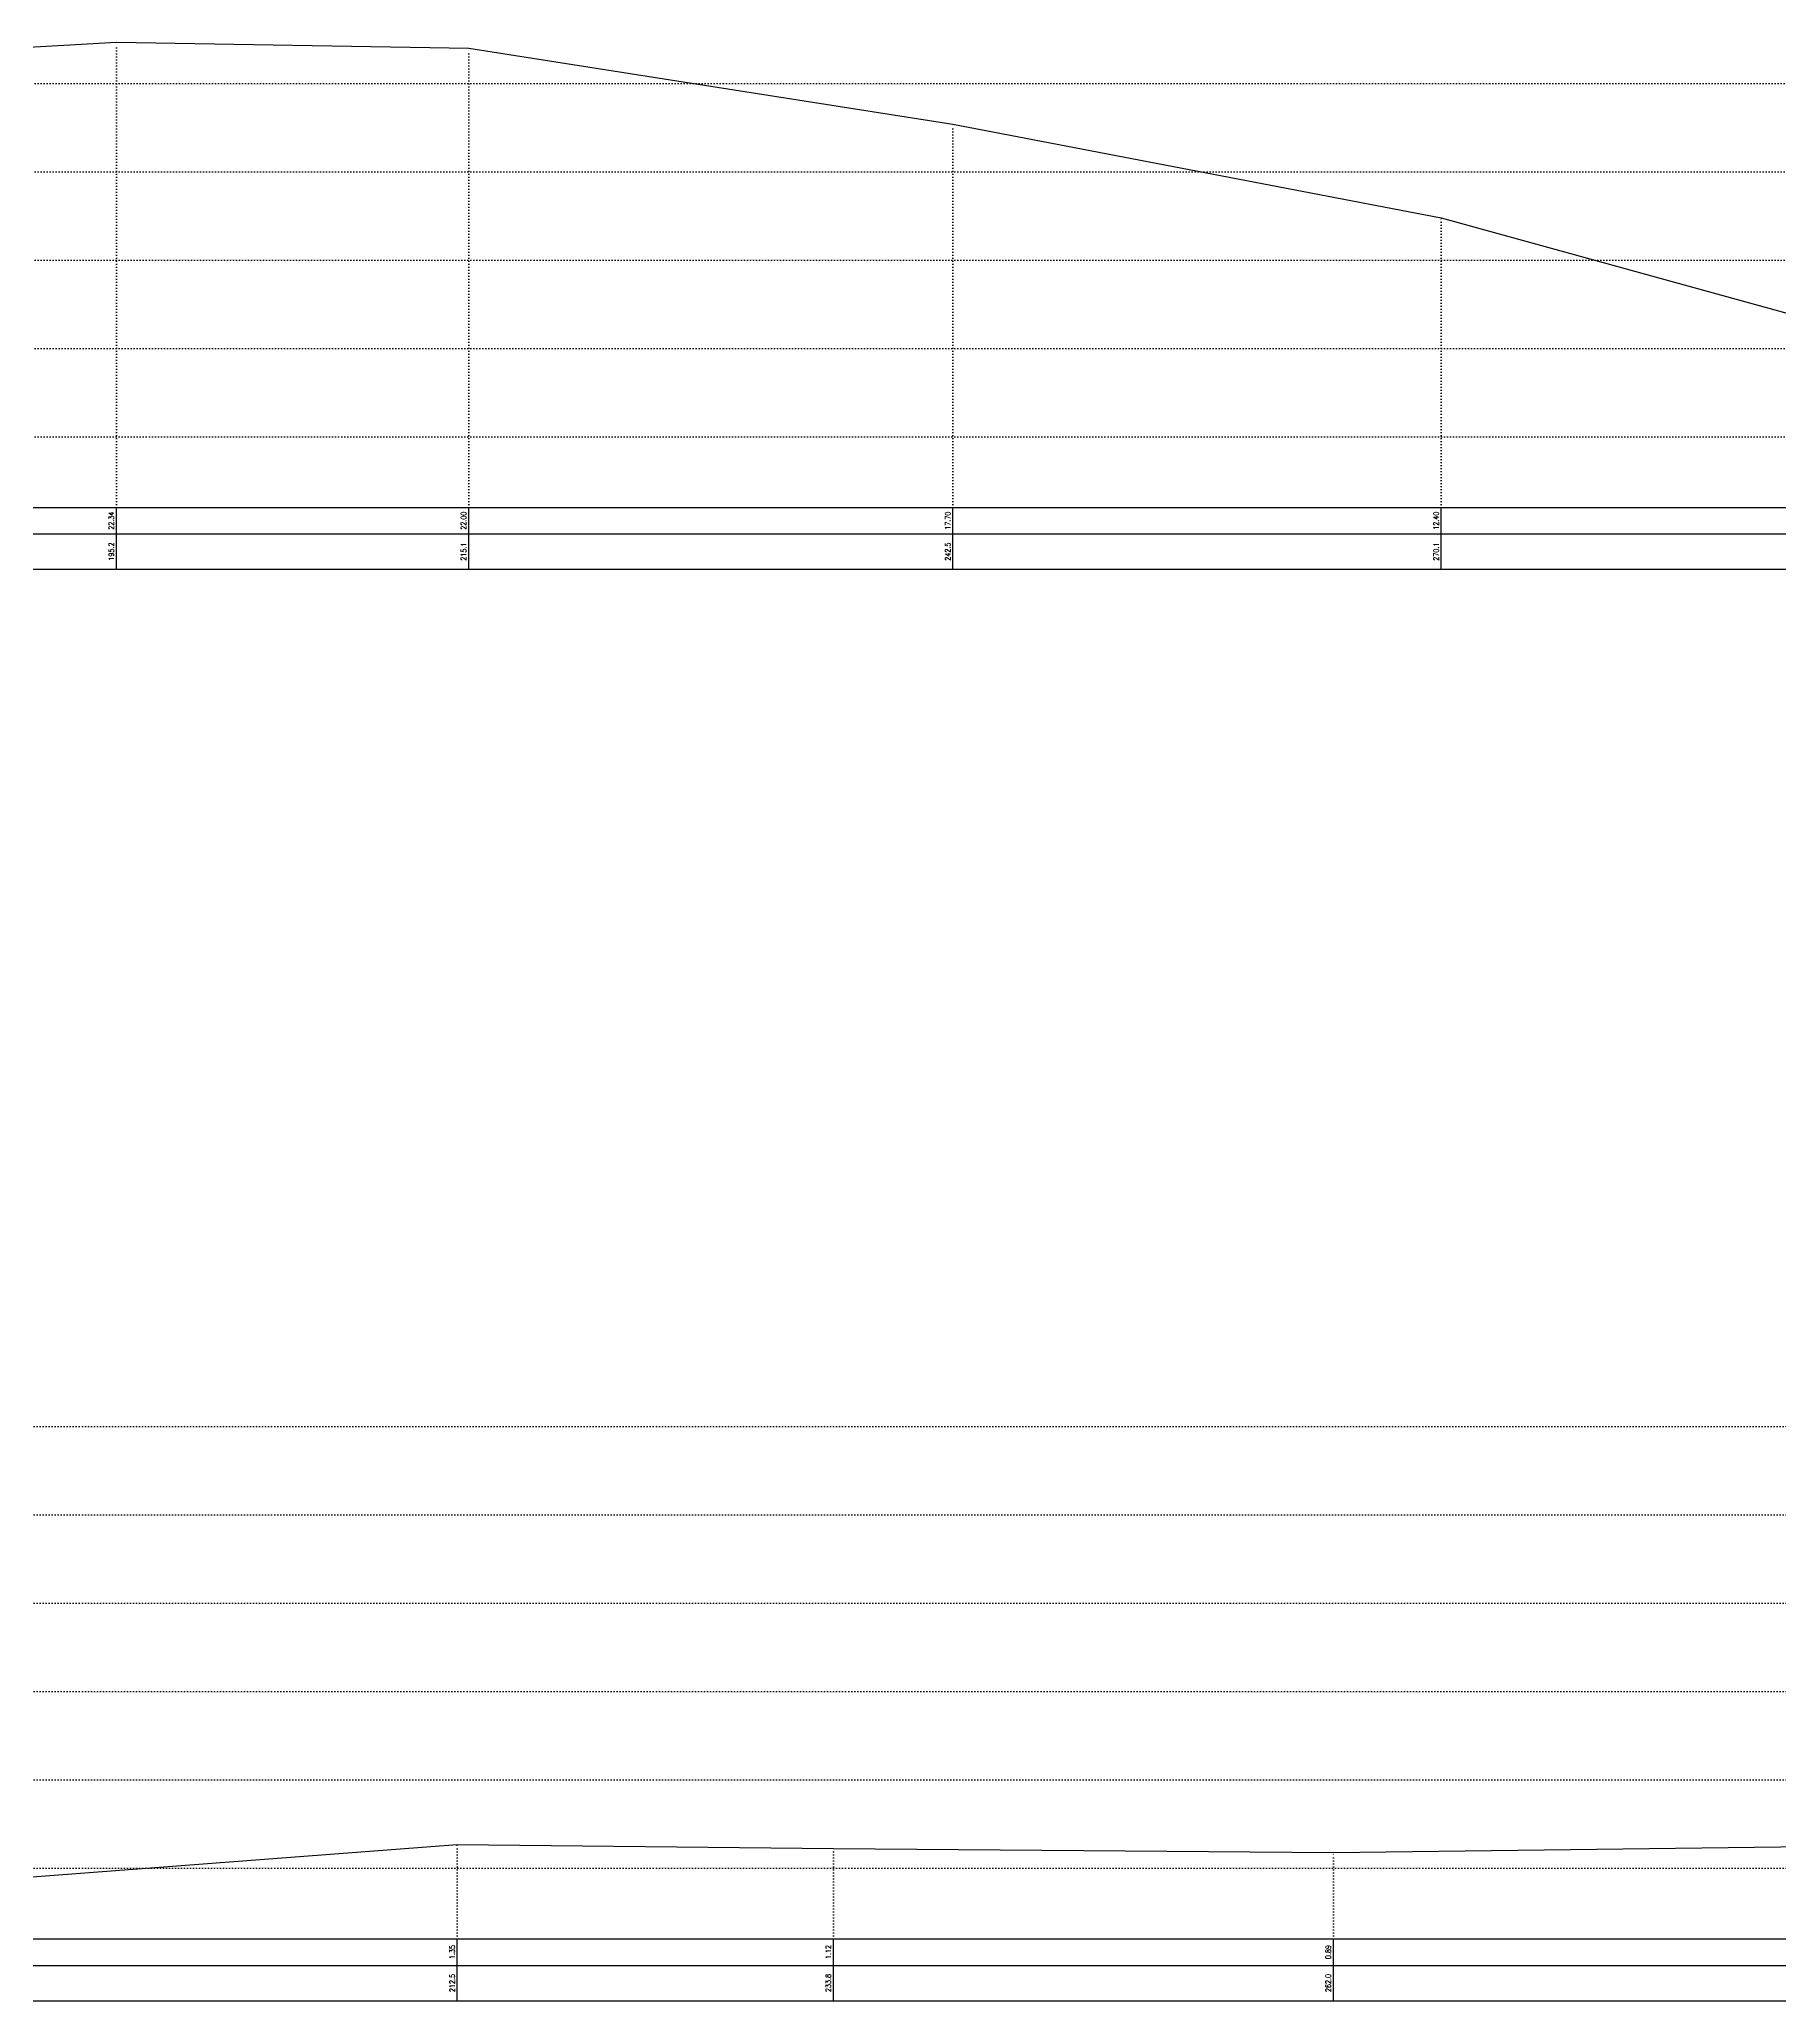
# Model space of a CAD drawing. Extents: x 391414 to 399140, y 3188456 to 3193760.
# Drawn here: x 393368 to 394353, y 3188456 to 3189566 of the extents above; entities that cross this region are included whole.
import ezdxf
from ezdxf.enums import TextEntityAlignment as Align

# ---------------------------------------------------------------- set-up
doc = ezdxf.new("R2010")
doc.units = 0
doc.linetypes.add('X4', pattern=[1.6, 0, -1.6])
for name, color, linetype in [('DMX', 1, 'CONTINUOUS'), ('zdm1', 2, 'CONTINUOUS'), ('ZDMT5', 3, 'CONTINUOUS')]:
    doc.layers.add(name, color=color, linetype=linetype)
doc.styles.add('HZ', font='rs.shx', dxfattribs={"width": 0.8, "bigfont": 'hztxt.shx'})

msp = doc.modelspace()

# ---------------------------------------------------------------- linework, layer by layer
at = {"layer": 'DMX', "linetype": 'Continuous', "flags": 128}
for points in [[(391460, 3189566.5), (391534.8, 3189548.5), (392397.7, 3189547.5), (392746.6, 3189527), (393412, 3189564.9), (393611.3, 3189561.5), (393885.2, 3189518.5), (394161.4, 3189465.5), (394379.6, 3189405.2), (394660.2, 3189380.3), (395019.9, 3189348), (395300.4, 3189341.1), (395580.9, 3189332.7)], [(391479.9, 3188764.6), (391595.6, 3188762.4), (392006.4, 3188765.4), (392299.8, 3188672.4), (392544.9, 3188577.1), (392685, 3188569.6), (392827.7, 3188561.1), (393039.2, 3188547.7), (393322, 3188523.3), (393604.8, 3188544.8), (393817.6, 3188542.6), (394100.4, 3188540.3), (394383.3, 3188543.9), (394594.7, 3188547), (394877.6, 3188549), (395090.3, 3188558.7), (395301.8, 3188565.6), (395444.5, 3188579.1)]]:
    msp.add_lwpolyline(points, dxfattribs=at)
at = {"layer": 'zdm1', "linetype": 'X4'}
for p, q in [((391445, 3189541.5), (399139.6, 3189541.5)), ((391445, 3189491.5), (399139.6, 3189491.5)), ((391445, 3189441.5), (399139.6, 3189441.5)), ((391445, 3189391.5), (399139.6, 3189391.5)), ((391445, 3189341.5), (399139.6, 3189341.5)), ((391464.9, 3188781.4), (396920.8, 3188781.4)), ((391464.9, 3188731.4), (396920.8, 3188731.4)), ((391464.9, 3188681.4), (396920.8, 3188681.4)), ((391464.9, 3188631.4), (396920.8, 3188631.4)), ((391464.9, 3188581.4), (396920.8, 3188581.4)), ((391464.9, 3188531.4), (396920.8, 3188531.4))]:
    msp.add_line(p, q, dxfattribs=at)
at = {"layer": 'zdm1', "linetype": 'Continuous'}
for p, q in [((391460, 3189301.5), (399129.6, 3189301.5)), ((391415, 3189286.5), (399129.6, 3189286.5)), ((391415, 3189266.5), (399129.6, 3189266.5)), ((391479.9, 3188491.4), (396910.8, 3188491.4)), ((391434.9, 3188476.4), (396910.8, 3188476.4)), ((391434.9, 3188456.4), (396910.8, 3188456.4))]:
    msp.add_line(p, q, dxfattribs=at)
at = {"layer": 'ZDMT5', "linetype": 'X4'}
for p, q in [((393412, 3189301.5), (393412, 3189564.9)), ((393611.3, 3189301.5), (393611.3, 3189561.5)), ((393885.2, 3189301.5), (393885.2, 3189518.5)), ((394161.4, 3189301.5), (394161.4, 3189465.5)), ((393604.8, 3188491.4), (393604.8, 3188544.8)), ((393817.6, 3188491.4), (393817.6, 3188542.6)), ((394100.4, 3188491.4), (394100.4, 3188540.3))]:
    msp.add_line(p, q, dxfattribs=at)
at = {"layer": 'ZDMT5', "linetype": 'Continuous'}
for p, q in [((393412, 3189266.5), (393412, 3189301.5)), ((393611.3, 3189266.5), (393611.3, 3189301.5)), ((393885.2, 3189266.5), (393885.2, 3189301.5)), ((394161.4, 3189266.5), (394161.4, 3189301.5)), ((393604.8, 3188456.4), (393604.8, 3188491.4)), ((393817.6, 3188456.4), (393817.6, 3188491.4)), ((394100.4, 3188456.4), (394100.4, 3188491.4))]:
    msp.add_line(p, q, dxfattribs=at)

# ---------------------------------------------------------------- texts
at = {"layer": 'ZDMT5', "linetype": 'Continuous', "style": 'HZ', "width": 0.8}
for s, p in [('22.34', (393411.5, 3189294)), ('22.00', (393610.8, 3189294)), ('17.70', (393884.7, 3189294)), ('12.40', (394160.9, 3189294)), ('195.2', (393411.5, 3189276.5)), ('215.1', (393610.8, 3189276.5)), ('242.5', (393884.7, 3189276.5)), ('270.1', (394160.9, 3189276.5)), ('1.35', (393604.3, 3188483.9)), ('1.12', (393817.1, 3188483.9)), ('0.89', (394099.9, 3188483.9)), ('212.5', (393604.3, 3188466.4)), ('233.8', (393817.1, 3188466.4)), ('262.0', (394099.9, 3188466.4))]:
    msp.add_text(s, height=3, rotation=90, dxfattribs=at).set_placement(p, align=Align.BOTTOM_CENTER)

doc.saveas('drawing.dxf')
